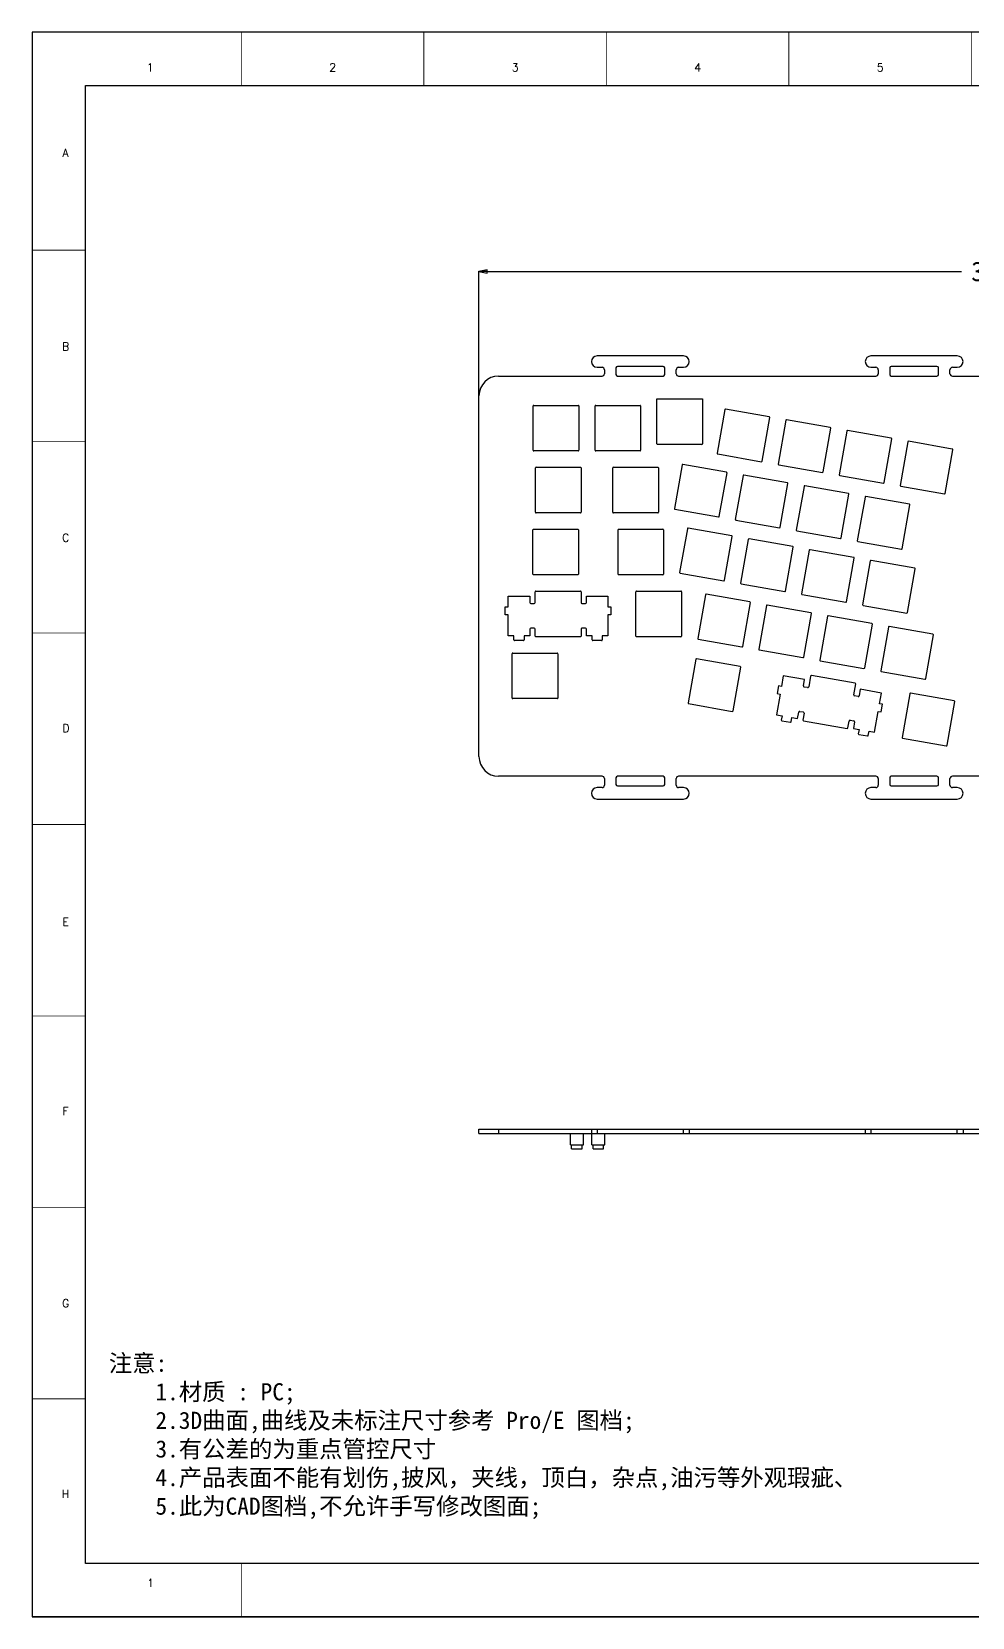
# Model space of a CAD drawing. Header units: millimetres. Extents: x 149 to 838, y -361 to 126.
# Drawn here: x 149.4 to 438, y -360.7 to 125.8 of the extents above; entities that cross this region are included whole.
import ezdxf
from ezdxf.enums import TextEntityAlignment as Align

# ---------------------------------------------------------------- set-up
doc = ezdxf.new("R2010")
doc.units = ezdxf.units.MM
doc.header["$LTSCALE"] = 16.335
doc.header["$PDMODE"] = 3
doc.header["$PDSIZE"] = 0.3125
doc.layers.get('0').update_dxf_attribs({"linetype": 'CONTINUOUS'})
doc.layers.get('Defpoints').update_dxf_attribs({"linetype": 'CONTINUOUS'})
doc.layers.add('图层1', color=3, linetype='CONTINUOUS')
doc.styles.add('POSITION', font='romanc.shx', dxfattribs={"height": 3})
doc.styles.add('样式 1', font='')
doc.styles.get('样式 1').set_extended_font_data('NSimSun')
doc.dimstyles.get("Standard").update_dxf_attribs({"dimtxt": 2.5, "dimasz": 2.5, "dimexe": 0.125, "dimexo": 0.0625, "dimtad": 1, "dimdsep": 46, "dimtxsty": 'Standard', "dimblk": 'CLOSED', "dimblk1": 'CLOSED', "dimblk2": 'CLOSED', "dimcen": 0.09, "dimazin": 2, "dimtp": 0.01, "dimtm": 0.01, "dimtfac": 1, "dimtofl": 0, "dimtmove": 0, "dimatfit": 3, "dimldrblk": 'CLOSED', "dimfxl": 1, "dimtolj": 1, "dimarcsym": 0})

# ---------------------------------------------------------------- blocks, each defined once
blk = doc.blocks.new('_CLOSED')
at = {"color": 0, "linetype": 'ByBlock'}
for p, q in [((0, 0), (-1, 0.2)), ((-1, 0.2), (-1, -0.2)), ((-1, -0.2), (0, 0)), ((-1, 0), (0, 0))]:
    blk.add_line(p, q, dxfattribs=at)
blk = doc.blocks.new('*D5')
at = {"color": 0, "lineweight": -2}
for p, q in [((286.65, 14.21), (286.65, 52.36)), ((289.15, 52.23), (434.65, 52.23)), ((635.15, 52.23), (489.65, 52.23)), ((637.65, 14.21), (637.65, 52.36))]:
    blk.add_line(p, q, dxfattribs=at)
at = {"layer": 'Defpoints', "color": 0}
for p in [(637.65, 52.23), (286.65, 14.15), (637.65, 14.15)]:
    blk.add_point(p, dxfattribs=at)
at = {"color": 0, "lineweight": -2, "xscale": 2.5, "yscale": 2.5, "zscale": 2.5, "rotation": 180}
blk.add_blockref('_CLOSED', (286.65, 52.23), dxfattribs=at)
at = {"color": 0, "lineweight": -2, "xscale": 2.5, "yscale": 2.5, "zscale": 2.5}
blk.add_blockref('_CLOSED', (637.65, 52.23), dxfattribs=at)
at = {"color": 0, "insert": (462.15, 52.23), "char_height": 6, "attachment_point": 5}
blk.add_mtext('\\A1;351.00±0.15', dxfattribs=at)

msp = doc.modelspace()

# ---------------------------------------------------------------- linework, layer by layer
for p, q in [((149.547, 125.705), (149.547, -360.578)), ((838.037, 125.705), (149.547, 125.705)), ((838.037, 125.705), (149.547, 125.705)), ((165.92, -344.204), (165.92, 109.332)), ((165.92, 109.332), (821.664, 109.332)), ((821.664, -344.204), (165.92, -344.204)), ((838.037, -360.578), (149.547, -360.578)), ((149.547, -360.578), (838.037, -360.578))]:
    msp.add_line(p, q)
at = {"color": 7, "linetype": 'Continuous'}
for p, q in [((349.401, 26.349), (322.901, 26.349)), ((433.401, 26.349), (406.901, 26.349)), ((292.651, 20.149), (324.401, 20.149)), ((322.901, 22.849), (324.401, 22.849)), ((325.151, 22.099), (325.151, 20.899)), ((328.651, 22.649), (328.651, 20.649)), ((343.151, 23.149), (329.151, 23.149)), ((329.151, 20.149), (343.151, 20.149)), ((343.651, 20.649), (343.651, 22.649)), ((347.151, 20.899), (347.151, 22.099)), ((347.901, 22.849), (349.401, 22.849)), ((347.901, 20.149), (408.401, 20.149)), ((406.901, 22.849), (408.401, 22.849)), ((409.151, 22.099), (409.151, 20.899)), ((412.651, 22.649), (412.651, 20.649)), ((427.151, 23.149), (413.151, 23.149)), ((413.151, 20.149), (427.151, 20.149)), ((427.651, 20.649), (427.651, 22.649)), ((431.151, 20.899), (431.151, 22.099)), ((431.901, 22.849), (433.401, 22.849)), ((431.901, 20.149), (492.401, 20.149)), ((286.651, -96.621), (286.651, 14.149)), ((303.251, -2.621), (303.251, 10.979)), ((303.451, 11.179), (317.051, 11.179)), ((317.251, 10.979), (317.251, -2.621)), ((322.251, -2.621), (322.251, 10.979)), ((322.451, 11.179), (336.051, 11.179)), ((336.251, 10.979), (336.251, -2.621)), ((341.251, -0.621), (341.251, 13.179)), ((341.251, 13.179), (355.251, 13.179)), ((355.251, 13.179), (355.251, -0.621)), ((362.096, 9.88), (359.729, -3.54)), ((375.721, 7.681), (362.327, 10.043)), ((373.521, -5.944), (375.888, 7.476)), ((380.807, 6.581), (378.44, -6.84)), ((394.432, 4.382), (381.039, 6.743)), ((392.233, -9.243), (394.599, 4.177)), ((399.518, 3.282), (397.152, -10.139)), ((413.143, 1.082), (399.75, 3.444)), ((410.944, -12.543), (413.31, 0.878)), ((431.855, -2.217), (418.461, 0.145)), ((317.051, -2.821), (303.451, -2.821)), ((336.051, -2.821), (322.451, -2.821)), ((355.051, -0.821), (341.451, -0.821)), ((359.896, -3.745), (373.29, -6.106)), ((418.23, -0.018), (415.863, -13.438)), ((429.655, -15.842), (432.022, -2.422)), ((303.951, -21.621), (303.951, -8.021)), ((304.151, -7.821), (317.751, -7.821)), ((317.951, -8.021), (317.951, -21.621)), ((327.701, -21.621), (327.701, -8.021)), ((327.901, -7.821), (341.501, -7.821)), ((341.701, -8.021), (341.701, -21.621)), ((348.948, -7.094), (346.582, -20.515)), ((362.573, -9.294), (349.18, -6.932)), ((360.374, -22.919), (362.74, -9.498)), ((378.608, -7.044), (392.001, -9.406)), ((367.659, -10.394), (365.293, -23.814)), ((381.284, -12.593), (367.891, -10.231)), ((379.085, -26.218), (381.452, -12.798)), ((386.371, -13.693), (384.004, -27.114)), ((399.996, -15.892), (386.602, -13.531)), ((397.319, -10.343), (410.712, -12.705)), ((416.03, -13.643), (429.424, -16.004)), ((397.796, -29.518), (400.163, -16.097)), ((405.082, -16.992), (402.716, -30.413)), ((418.707, -19.192), (405.314, -16.83)), ((416.508, -32.817), (418.874, -19.396)), ((317.751, -21.821), (304.151, -21.821)), ((341.501, -21.821), (327.901, -21.821)), ((346.749, -20.719), (360.142, -23.081)), ((365.46, -24.019), (378.853, -26.38)), ((303.176, -40.621), (303.176, -27.021)), ((303.376, -26.821), (316.976, -26.821)), ((317.176, -27.021), (317.176, -40.621)), ((329.301, -40.621), (329.301, -27.021)), ((329.501, -26.821), (343.101, -26.821)), ((343.301, -27.021), (343.301, -40.621)), ((350.573, -26.674), (348.206, -40.095)), ((364.198, -28.873), (350.804, -26.512)), ((361.998, -42.498), (364.365, -29.078)), ((384.171, -27.318), (397.565, -29.68)), ((369.284, -29.973), (366.918, -43.394)), ((382.909, -32.173), (369.516, -29.811)), ((380.71, -45.798), (383.076, -32.377)), ((387.995, -33.273), (385.629, -46.693)), ((401.621, -35.472), (388.227, -33.11)), ((402.883, -30.617), (416.276, -32.979)), ((399.421, -49.097), (401.788, -35.677)), ((406.707, -36.572), (404.34, -49.993)), ((420.332, -38.771), (406.939, -36.41)), ((316.976, -40.821), (303.376, -40.821)), ((343.101, -40.821), (329.501, -40.821)), ((348.373, -40.299), (361.767, -42.661)), ((367.085, -43.598), (380.478, -45.96)), ((418.133, -52.396), (420.499, -38.976)), ((295.626, -50.651), (295.626, -47.341)), ((295.626, -47.341), (302.226, -47.341)), ((302.226, -47.341), (302.226, -49.341)), ((303.901, -49.341), (303.901, -45.996)), ((304.101, -45.796), (317.751, -45.796)), ((317.951, -45.996), (317.951, -49.341)), ((319.626, -49.341), (319.626, -47.341)), ((319.626, -47.341), (326.226, -47.341)), ((326.226, -47.341), (326.226, -50.651)), ((334.801, -59.621), (334.801, -46.021)), ((335.001, -45.821), (348.601, -45.821)), ((348.801, -46.021), (348.801, -59.621)), ((356.137, -46.948), (353.77, -60.369)), ((369.762, -49.148), (356.368, -46.786)), ((385.796, -46.898), (399.189, -49.259)), ((294.726, -53.071), (294.726, -50.651)), ((294.726, -50.651), (295.626, -50.651)), ((295.626, -53.071), (294.726, -53.071)), ((295.626, -59.521), (295.626, -53.071)), ((302.526, -49.641), (303.601, -49.641)), ((318.251, -49.641), (319.326, -49.641)), ((326.226, -50.651), (327.126, -50.651)), ((326.226, -53.071), (326.226, -59.521)), ((327.126, -53.071), (326.226, -53.071)), ((327.126, -50.651), (327.126, -53.071)), ((367.562, -62.773), (369.929, -49.352)), ((374.848, -50.247), (372.482, -63.668)), ((388.473, -52.447), (375.08, -50.085)), ((386.274, -66.072), (388.64, -52.651)), ((407.185, -55.746), (393.791, -53.385)), ((404.507, -50.197), (417.901, -52.559)), ((302.226, -57.521), (302.226, -59.521)), ((303.601, -57.221), (302.526, -57.221)), ((303.901, -59.646), (303.901, -57.521)), ((317.951, -57.521), (317.951, -59.646)), ((319.326, -57.221), (318.251, -57.221)), ((319.626, -59.521), (319.626, -57.521)), ((393.559, -53.547), (391.193, -66.967)), ((404.985, -69.371), (407.352, -55.951)), ((412.271, -56.846), (409.904, -70.267)), ((425.896, -59.046), (412.502, -56.684)), ((297.376, -59.521), (295.626, -59.521)), ((297.376, -60.821), (297.376, -59.521)), ((300.276, -61.021), (297.576, -61.021)), ((300.476, -59.521), (300.476, -60.821)), ((302.226, -59.521), (300.476, -59.521)), ((317.751, -59.846), (304.101, -59.846)), ((321.376, -59.521), (319.626, -59.521)), ((321.376, -60.821), (321.376, -59.521)), ((324.276, -61.021), (321.576, -61.021)), ((324.476, -59.521), (324.476, -60.821)), ((326.226, -59.521), (324.476, -59.521)), ((348.601, -59.821), (335.001, -59.821)), ((353.937, -60.573), (367.331, -62.935)), ((423.696, -72.671), (426.063, -59.25)), ((296.801, -78.621), (296.801, -65.021)), ((297.001, -64.821), (310.601, -64.821)), ((310.801, -65.021), (310.801, -78.621)), ((353.157, -66.731), (350.791, -80.152)), ((366.782, -68.931), (353.389, -66.569)), ((372.649, -63.873), (386.042, -66.234)), ((391.36, -67.172), (404.753, -69.534)), ((364.583, -82.556), (366.949, -69.135)), ((380.012, -71.791), (379.437, -75.051)), ((386.511, -72.938), (380.012, -71.791)), ((386.164, -74.907), (386.511, -72.938)), ((388.395, -71.904), (387.814, -75.198)), ((402.069, -74.112), (388.626, -71.742)), ((410.071, -70.471), (423.465, -72.833)), ((379.017, -77.434), (377.897, -83.786)), ((378.551, -74.895), (378.13, -77.278)), ((378.13, -77.278), (379.017, -77.434)), ((379.437, -75.051), (378.551, -74.895)), ((387.466, -75.441), (386.407, -75.255)), ((401.65, -77.638), (402.236, -74.316)), ((403.647, -75.959), (403.3, -77.929)), ((410.147, -77.105), (403.647, -75.959)), ((409.572, -80.365), (410.147, -77.105)), ((418.821, -77.294), (416.454, -90.715)), ((432.446, -79.494), (419.053, -77.132)), ((310.601, -78.821), (297.001, -78.821)), ((350.958, -80.356), (364.351, -82.718)), ((402.952, -78.172), (401.894, -77.985)), ((410.458, -80.521), (409.572, -80.365)), ((410.038, -82.904), (410.458, -80.521)), ((430.247, -93.119), (432.613, -79.698)), ((377.897, -83.786), (379.62, -84.09)), ((379.62, -84.09), (379.39, -85.398)), ((379.557, -85.602), (382.216, -86.071)), ((382.447, -85.909), (382.673, -84.629)), ((382.673, -84.629), (384.396, -84.932)), ((384.396, -84.932), (384.744, -82.963)), ((385.091, -82.72), (386.15, -82.906)), ((386.393, -83.254), (386.019, -85.374)), ((386.186, -85.578), (399.629, -87.948)), ((399.861, -87.786), (400.23, -85.693)), ((400.577, -85.45), (401.636, -85.637)), ((401.879, -85.984), (401.532, -87.954)), ((408.032, -89.1), (409.152, -82.748)), ((409.152, -82.748), (410.038, -82.904)), ((401.532, -87.954), (403.255, -88.258)), ((403.255, -88.258), (403.025, -89.565)), ((403.192, -89.77), (405.851, -90.239)), ((406.083, -90.076), (406.308, -88.796)), ((406.308, -88.796), (408.032, -89.1)), ((416.621, -90.919), (430.015, -93.281)), ((324.401, -102.621), (292.651, -102.621)), ((324.401, -106.121), (322.901, -106.121)), ((325.151, -103.371), (325.151, -105.371)), ((328.651, -103.121), (328.651, -105.121)), ((343.151, -102.621), (329.151, -102.621)), ((329.151, -105.621), (343.151, -105.621)), ((343.651, -105.121), (343.651, -103.121)), ((347.151, -105.371), (347.151, -103.371)), ((408.401, -102.621), (347.901, -102.621)), ((349.401, -106.121), (347.901, -106.121)), ((408.401, -106.121), (406.901, -106.121)), ((409.151, -103.371), (409.151, -105.371)), ((412.651, -103.121), (412.651, -105.121)), ((427.151, -102.621), (413.151, -102.621)), ((413.151, -105.621), (427.151, -105.621)), ((427.651, -105.121), (427.651, -103.121)), ((431.151, -105.371), (431.151, -103.371)), ((492.401, -102.621), (431.901, -102.621)), ((433.401, -106.121), (431.901, -106.121)), ((322.901, -109.621), (349.401, -109.621)), ((406.901, -109.621), (433.401, -109.621)), ((286.651, -212.276), (286.651, -210.876)), ((286.651, -210.876), (637.651, -210.876)), ((286.651, -212.276), (637.651, -212.276)), ((292.651, -210.876), (292.651, -212.276)), ((314.681, -215.776), (314.681, -212.276)), ((318.681, -215.776), (318.681, -212.276)), ((321.151, -210.876), (321.151, -212.276)), ((321.251, -215.776), (321.251, -212.276)), ((322.901, -210.876), (322.901, -212.276)), ((325.251, -215.776), (325.251, -212.276)), ((349.401, -212.276), (349.401, -210.876)), ((351.151, -210.876), (351.151, -212.276)), ((405.151, -210.876), (405.151, -212.276)), ((406.901, -210.876), (406.901, -212.276)), ((433.401, -212.276), (433.401, -210.876)), ((435.151, -210.876), (435.151, -212.276)), ((314.681, -215.776), (318.681, -215.776)), ((315.081, -216.976), (315.081, -215.776)), ((315.081, -216.976), (318.281, -216.976)), ((318.281, -216.976), (318.281, -215.776)), ((321.251, -215.776), (325.251, -215.776)), ((321.651, -216.976), (321.651, -215.776)), ((321.651, -216.976), (324.851, -216.976)), ((324.851, -216.976), (324.851, -215.776))]:
    msp.add_line(p, q, dxfattribs=at)
at = {"const_width": 0.246}
for points in [[(213.729, 109.332), (213.729, 125.705)], [(269.725, 109.332), (269.725, 125.705)], [(325.722, 109.332), (325.722, 125.705)], [(381.718, 109.332), (381.718, 125.705)], [(437.714, 109.332), (437.714, 125.705)], [(165.92, 58.78), (149.547, 58.78)], [(165.92, 0.041), (149.547, 0.041)], [(165.92, -58.698), (149.547, -58.698)], [(149.547, -117.436), (165.92, -117.436)], [(165.92, -176.175), (149.547, -176.175)], [(165.92, -234.914), (149.547, -234.914)], [(165.92, -293.652), (149.547, -293.652)], [(213.729, -344.204), (213.729, -360.578)]]:
    msp.add_lwpolyline(points, dxfattribs=at)
at = {"color": 7, "linetype": 'Continuous'}
for centre, radius, start, end in [((322.901, 24.599), 1.75, 90, 270), ((349.401, 24.599), 1.75, 270, 90), ((406.901, 24.599), 1.75, 90, 270), ((433.401, 24.599), 1.75, 270, 90), ((292.651, 14.149), 6, 90, 180), ((324.401, 22.099), 0.75, 0, 90), ((324.401, 20.899), 0.75, 270, 0), ((329.151, 22.649), 0.5, 90, 180), ((329.151, 20.649), 0.5, 180, 270), ((343.151, 22.649), 0.5, 0, 90), ((343.151, 20.649), 0.5, 270, 0), ((347.901, 22.099), 0.75, 90, 180), ((347.901, 20.899), 0.75, 180, 270), ((408.401, 22.099), 0.75, 0, 90), ((408.401, 20.899), 0.75, 270, 0), ((413.151, 22.649), 0.5, 90, 180), ((413.151, 20.649), 0.5, 180, 270), ((427.151, 22.649), 0.5, 0, 90), ((427.151, 20.649), 0.5, 270, 0), ((431.901, 22.099), 0.75, 90, 180), ((431.901, 20.899), 0.75, 180, 270), ((303.451, 10.979), 0.2, 90, 180), ((317.051, 10.979), 0.2, 0, 90), ((322.451, 10.979), 0.2, 90, 180), ((336.051, 10.979), 0.2, 0, 90), ((362.292, 9.846), 0.2, 80, 170), ((375.686, 7.484), 0.2, 350, 80), ((381.004, 6.546), 0.2, 80, 170), ((394.397, 4.185), 0.2, 350, 80), ((399.715, 3.247), 0.2, 80, 170), ((413.109, 0.885), 0.2, 350, 80), ((418.427, -0.052), 0.2, 80, 170), ((303.451, -2.621), 0.2, 180, 270), ((317.051, -2.621), 0.2, 270, 0), ((322.451, -2.621), 0.2, 180, 270), ((336.051, -2.621), 0.2, 270, 0), ((341.451, -0.621), 0.2, 180, 270), ((355.051, -0.621), 0.2, 270, 0), ((359.931, -3.548), 0.2, 170, 260), ((431.82, -2.414), 0.2, 350, 80), ((304.151, -8.021), 0.2, 90, 180), ((317.751, -8.021), 0.2, 0, 90), ((327.901, -8.021), 0.2, 90, 180), ((341.501, -8.021), 0.2, 0, 90), ((349.145, -7.129), 0.2, 80, 170), ((362.538, -9.491), 0.2, 350, 80), ((373.324, -5.909), 0.2, 260, 350), ((378.642, -6.847), 0.2, 170, 260), ((392.036, -9.209), 0.2, 260, 350), ((367.856, -10.428), 0.2, 80, 170), ((381.25, -12.79), 0.2, 350, 80), ((386.568, -13.728), 0.2, 80, 170), ((397.354, -10.146), 0.2, 170, 260), ((410.747, -12.508), 0.2, 260, 350), ((416.065, -13.446), 0.2, 170, 260), ((399.961, -16.089), 0.2, 350, 80), ((405.279, -17.027), 0.2, 80, 170), ((418.672, -19.389), 0.2, 350, 80), ((429.458, -15.807), 0.2, 260, 350), ((304.151, -21.621), 0.2, 180, 270), ((317.751, -21.621), 0.2, 270, 0), ((327.901, -21.621), 0.2, 180, 270), ((341.501, -21.621), 0.2, 270, 0), ((346.783, -20.523), 0.2, 170, 260), ((360.177, -22.884), 0.2, 260, 350), ((365.495, -23.822), 0.2, 170, 260), ((303.376, -27.021), 0.2, 90, 180), ((316.976, -27.021), 0.2, 0, 90), ((329.501, -27.021), 0.2, 90, 180), ((343.101, -27.021), 0.2, 0, 90), ((350.77, -26.709), 0.2, 80, 170), ((364.163, -29.07), 0.2, 350, 80), ((378.888, -26.183), 0.2, 260, 350), ((384.206, -27.121), 0.2, 170, 260), ((369.481, -30.008), 0.2, 80, 170), ((382.874, -32.37), 0.2, 350, 80), ((388.192, -33.307), 0.2, 80, 170), ((397.599, -29.483), 0.2, 260, 350), ((402.917, -30.42), 0.2, 170, 260), ((416.311, -32.782), 0.2, 260, 350), ((401.586, -35.669), 0.2, 350, 80), ((406.904, -36.607), 0.2, 80, 170), ((420.297, -38.968), 0.2, 350, 80), ((303.376, -40.621), 0.2, 180, 270), ((316.976, -40.621), 0.2, 270, 0), ((329.501, -40.621), 0.2, 180, 270), ((343.101, -40.621), 0.2, 270, 0), ((348.408, -40.102), 0.2, 170, 260), ((361.801, -42.464), 0.2, 260, 350), ((367.119, -43.401), 0.2, 170, 260), ((304.101, -45.996), 0.2, 90, 180), ((317.751, -45.996), 0.2, 0, 90), ((335.001, -46.021), 0.2, 90, 180), ((348.601, -46.021), 0.2, 0, 90), ((356.334, -46.983), 0.2, 80, 170), ((380.513, -45.763), 0.2, 260, 350), ((385.831, -46.701), 0.2, 170, 260), ((302.526, -49.341), 0.3, 180, 270), ((303.601, -49.341), 0.3, 270, 0), ((318.251, -49.341), 0.3, 180, 270), ((319.326, -49.341), 0.3, 270, 0), ((369.727, -49.345), 0.2, 350, 80), ((375.045, -50.282), 0.2, 80, 170), ((388.438, -52.644), 0.2, 350, 80), ((393.756, -53.582), 0.2, 80, 170), ((399.224, -49.062), 0.2, 260, 350), ((404.542, -50), 0.2, 170, 260), ((417.936, -52.362), 0.2, 260, 350), ((302.526, -57.521), 0.3, 90, 180), ((303.601, -57.521), 0.3, 0, 90), ((318.251, -57.521), 0.3, 90, 180), ((319.326, -57.521), 0.3, 0, 90), ((407.15, -55.943), 0.2, 350, 80), ((412.468, -56.881), 0.2, 80, 170), ((297.576, -60.821), 0.2, 180, 270), ((300.276, -60.821), 0.2, 270, 0), ((304.101, -59.646), 0.2, 180, 270), ((317.751, -59.646), 0.2, 270, 0), ((321.576, -60.821), 0.2, 180, 270), ((324.276, -60.821), 0.2, 270, 0), ((335.001, -59.621), 0.2, 180, 270), ((348.601, -59.621), 0.2, 270, 0), ((353.972, -60.376), 0.2, 170, 260), ((367.365, -62.738), 0.2, 260, 350), ((425.861, -59.242), 0.2, 350, 80), ((297.001, -65.021), 0.2, 90, 180), ((310.601, -65.021), 0.2, 0, 90), ((353.354, -66.766), 0.2, 80, 170), ((372.683, -63.676), 0.2, 170, 260), ((386.077, -66.037), 0.2, 260, 350), ((391.395, -66.975), 0.2, 170, 260), ((366.748, -69.128), 0.2, 350, 80), ((388.591, -71.939), 0.2, 80, 170), ((404.788, -69.337), 0.2, 260, 350), ((410.106, -70.274), 0.2, 170, 260), ((423.5, -72.636), 0.2, 260, 350), ((386.46, -74.959), 0.3, 170, 260), ((387.518, -75.146), 0.3, 260, 350), ((401.946, -77.69), 0.3, 170, 260), ((402.034, -74.309), 0.2, 350, 80), ((419.018, -77.329), 0.2, 80, 170), ((297.001, -78.621), 0.2, 180, 270), ((310.601, -78.621), 0.2, 270, 0), ((350.993, -80.159), 0.2, 170, 260), ((364.386, -82.521), 0.2, 260, 350), ((403.004, -77.877), 0.3, 260, 350), ((432.411, -79.691), 0.2, 350, 80), ((379.591, -85.405), 0.2, 170, 260), ((382.25, -85.874), 0.2, 260, 350), ((385.039, -83.015), 0.3, 80, 170), ((386.221, -85.381), 0.2, 170, 260), ((386.098, -83.202), 0.3, 350, 80), ((400.525, -85.746), 0.3, 80, 170), ((401.584, -85.932), 0.3, 350, 80), ((399.664, -87.751), 0.2, 260, 350), ((403.227, -89.573), 0.2, 170, 260), ((405.886, -90.042), 0.2, 260, 350), ((416.656, -90.722), 0.2, 170, 260), ((292.651, -96.621), 6, 180, 270), ((430.05, -93.084), 0.2, 260, 350), ((322.901, -107.871), 1.75, 90, 270), ((324.401, -103.371), 0.75, 0, 90), ((324.401, -105.371), 0.75, 270, 0), ((329.151, -103.121), 0.5, 90, 180), ((329.151, -105.121), 0.5, 180, 270), ((343.151, -103.121), 0.5, 0, 90), ((343.151, -105.121), 0.5, 270, 0), ((347.901, -103.371), 0.75, 90, 180), ((347.901, -105.371), 0.75, 180, 270), ((349.401, -107.871), 1.75, 270, 90), ((406.901, -107.871), 1.75, 90, 270), ((408.401, -103.371), 0.75, 0, 90), ((408.401, -105.371), 0.75, 270, 0), ((413.151, -103.121), 0.5, 90, 180), ((413.151, -105.121), 0.5, 180, 270), ((427.151, -103.121), 0.5, 0, 90), ((427.151, -105.121), 0.5, 270, 0), ((431.901, -103.371), 0.75, 90, 180), ((431.901, -105.371), 0.75, 180, 270), ((433.401, -107.871), 1.75, 270, 90)]:
    msp.add_arc(centre, radius, start, end, dxfattribs=at)

# ---------------------------------------------------------------- texts
at = {"style": 'POSITION'}
for s, p in [('1', (185.741, 114.88)), ('2', (241.748, 114.88)), ('3', (297.744, 114.88)), ('4', (353.74, 114.88)), ('5', (409.737, 114.88)), ('A', (159.815, 88.706)), ('B', (159.815, 29.243)), ('C', (159.815, -29.444)), ('D', (159.929, -87.88)), ('E', (159.815, -147.333)), ('F', (159.815, -205.379)), ('G', (159.815, -264.35)), ('H', (159.815, -322.864)), ('1', (185.901, -350.168))]:
    msp.add_text(s, height=2.456, dxfattribs=at).set_placement(p, align=Align.MIDDLE_CENTER)
at = {"layer": '图层1', "insert": (173.067, -280.09), "char_height": 5.2628, "width": 469.58882, "attachment_point": 1, "style": '样式 1'}
msp.add_mtext('注意:\\P    1.材质 : PC;\\P    2.3D曲面,曲线及未标注尺寸参考 Pro/E 图档;\\P    3.有公差的为重点管控尺寸\\P    4.产品表面不能有划伤,披风，夹线，顶白，杂点,油污等外观瑕疵、\\P    5.此为CAD图档,不允许手写修改图面;\\P       ', dxfattribs=at)

# ---------------------------------------------------------------- dimensions: what is measured, and where the dimension line sits
at = {"color": 5}
dim = msp.add_linear_dim(base=(637.651, 52.232), p1=(286.651, 14.149), p2=(637.651, 14.149), dimstyle='Standard', override={"dimtxt": 6, "dimgap": 3, "dimtad": 0, "dimtih": 1, "dimtoh": 1, "dimdec": 2, "dimzin": 0, "dimcen": 2.673, "dimadec": 0, "dimazin": 0, "dimtol": 1, "dimlim": 0, "dimtp": 0.15, "dimtm": 0.15, "dimtdec": 2, "dimtzin": 0}, dxfattribs=at)
dim.commit()
dim.dimension.update_dxf_attribs({"geometry": '*D5', "text_midpoint": (462.151, 52.232)})

doc.saveas('drawing.dxf')
